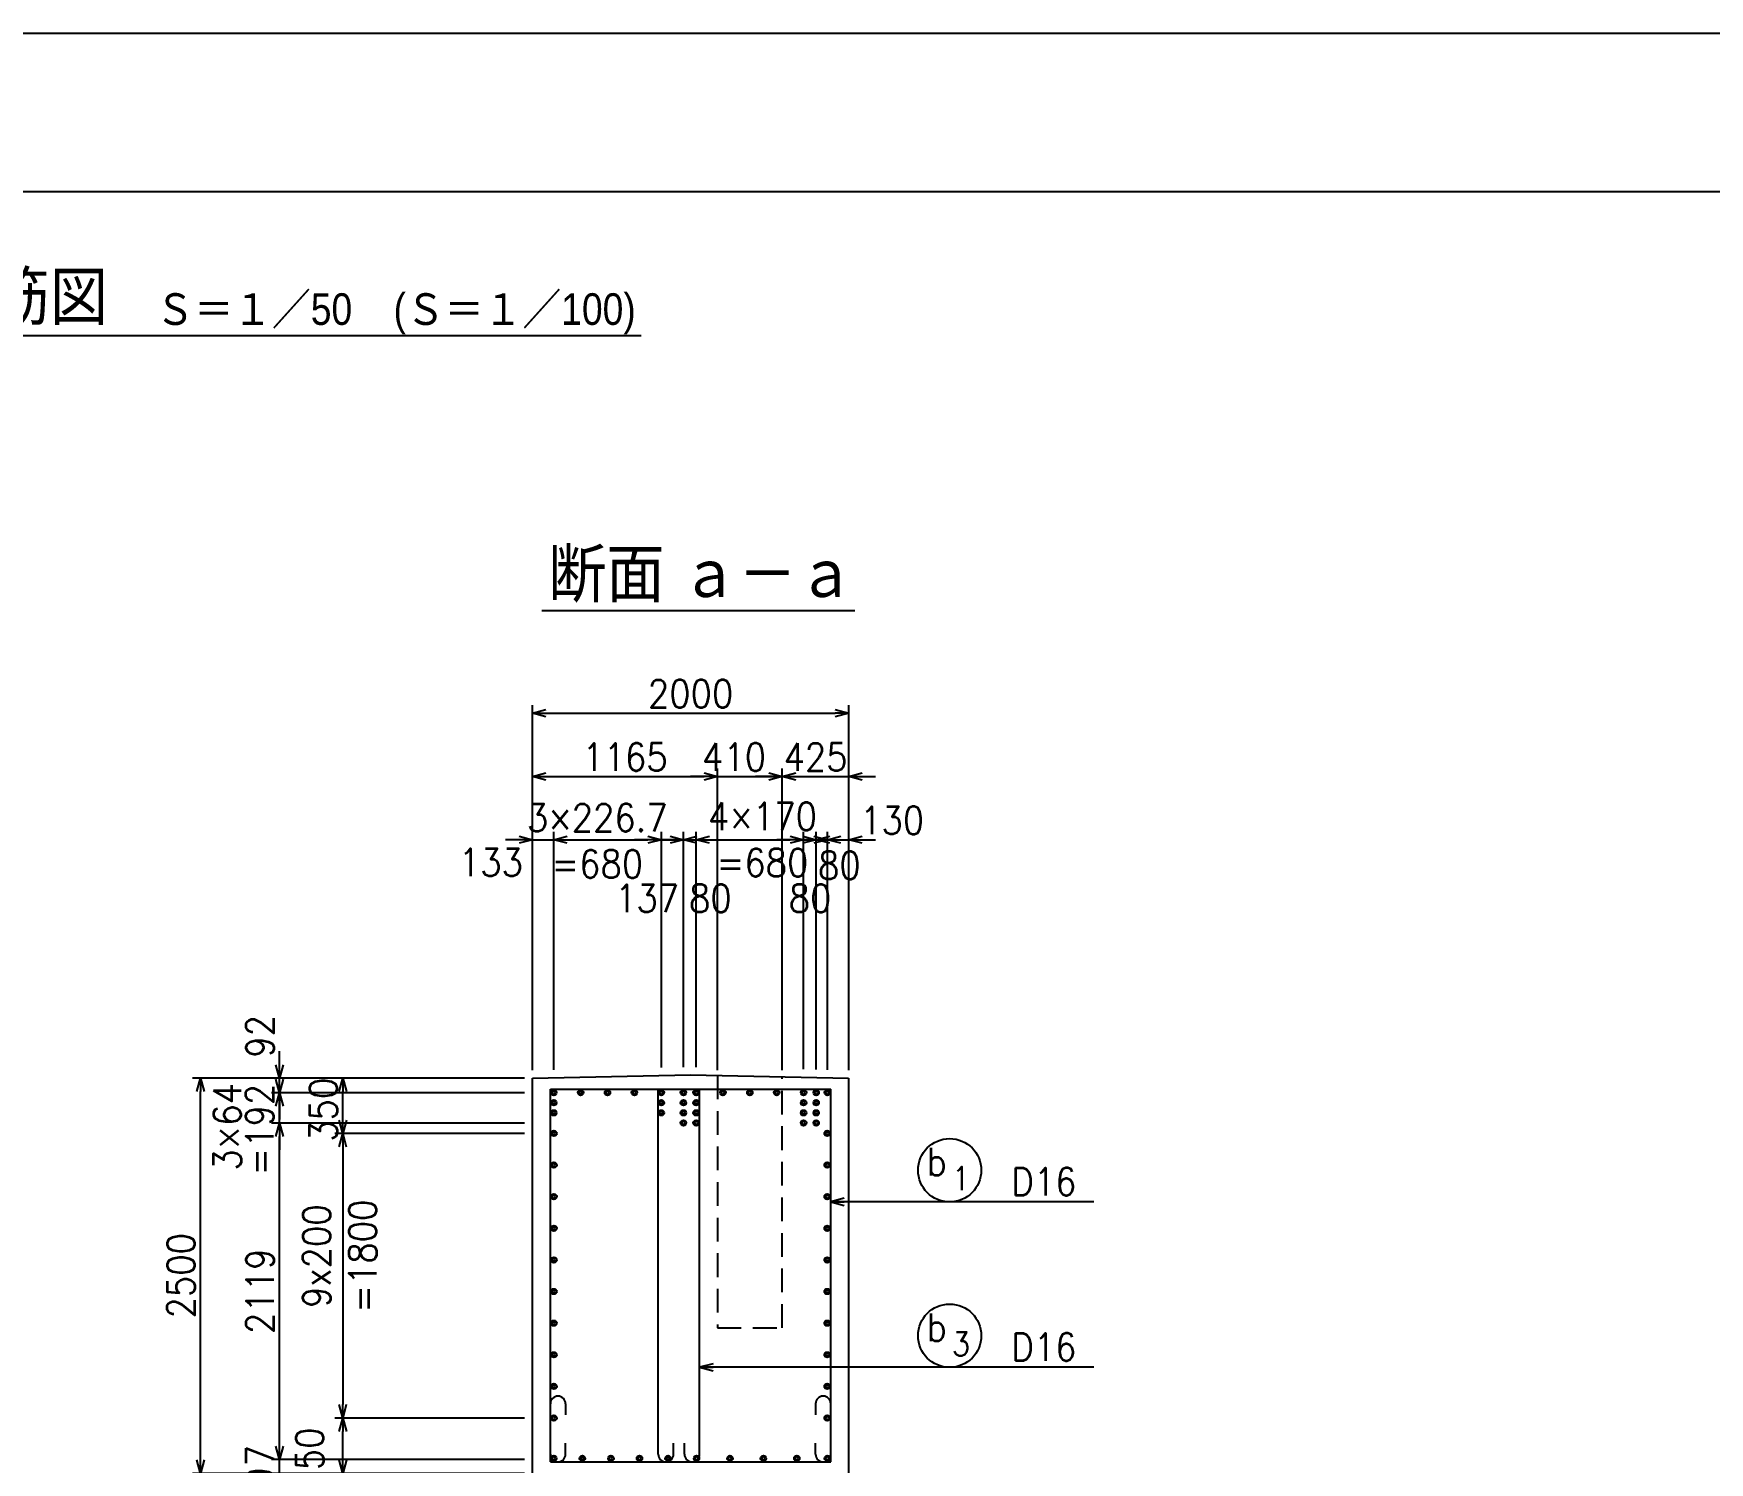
# Model space of a CAD drawing. Extents: x 22924 to 64974, y 77923 to 107623.
# Drawn here: x 43773 to 54374, y 98585 to 107623 of the extents above; entities that cross this region are included whole.
import ezdxf
from ezdxf.enums import TextEntityAlignment as Align

# ---------------------------------------------------------------- set-up
doc = ezdxf.new("R2010")
doc.units = 0
doc.header["$LTSCALE"] = 300
doc.header["$MEASUREMENT"] = 0
doc.linetypes.add('HIDDEN', pattern=[0.375, 0.25, -0.125])
doc.layers.get('0').update_dxf_attribs({"linetype": 'CONTINUOUS'})
doc.layers.get('DEFPOINTS').update_dxf_attribs({"linetype": 'CONTINUOUS'})
for name, color, linetype in [('-ねじり鉄筋', 2, 'CONTINUOUS'), ('-コーベル', 2, 'CONTINUOUS'), ('-寸法', 1, 'CONTINUOUS'), ('-引き出し横', 1, 'CONTINUOUS'), ('-引き出し縦', 1, 'CONTINUOUS'), ('-構造', 3, 'CONTINUOUS'), ('-肋筋-桁', 3, 'CONTINUOUS'), ('-記号', 2, 'CONTINUOUS'), ('枠', 3, 'CONTINUOUS'), ('記号', 2, 'CONTINUOUS'), ('鉄筋', 2, 'CONTINUOUS')]:
    doc.layers.add(name, color=color, linetype=linetype)
doc.styles.add('MS明朝', font='MS PMincho.ttf')
doc.styles.add('romans', font='ROMANS.shx', dxfattribs={"width": 0.9, "bigfont": 'EXTFONT.shx'})
doc.styles.add('ｽﾀｲﾙ1', font='ROMANS.shx', dxfattribs={"bigfont": 'EXTFONT.shx'})
doc.dimstyles.new('ST-50', dxfattribs={"dimscale": 50, "dimtxt": 3.5, "dimasz": 1.7, "dimexe": 1, "dimexo": 1, "dimgap": 1, "dimtad": 0, "dimdec": 0, "dimzin": 0, "dimdsep": 46, "dimtxsty": 'romans', "dimblk": 'OPEN30', "dimcen": 1, "dimdle": 3, "dimclrd": 1, "dimclre": 1, "dimclrt": 3, "dimaunit": 1, "dimadec": 0, "dimazin": 0, "dimtfac": 1, "dimtdec": 0, "dimtix": 1, "dimtmove": 2, "dimatfit": 3, "dimldrblk": 'OPEN30', "dimfxl": 0, "dimtvp": 0.7, "dimtolj": 1, "dimtzin": 0, "dimarcsym": 0})

# ---------------------------------------------------------------- blocks, each defined once
blk = doc.blocks.new('_Open30')
at = {"color": 0, "lineweight": -2}
for p, q in [((-1, 0.27), (0, 0)), ((0, 0), (-1, -0.27)), ((0, 0), (-1, 0))]:
    blk.add_line(p, q, dxfattribs=at)
blk = doc.blocks.new('*D79')
at = {"layer": '-寸法', "color": 1, "linetype": 'Continuous', "lineweight": -2}
for p, q in [((46879, 101016), (45679, 101016)), ((45729, 100751), (45729, 100931)), ((46879, 100666), (45679, 100666))]:
    blk.add_line(p, q, dxfattribs=at)
at = {"layer": 'DEFPOINTS', "color": 0, "linetype": 'Continuous'}
for p in [(45729, 101016), (46929, 101016), (46929, 100666)]:
    blk.add_point(p, dxfattribs=at)
at = {"layer": '-寸法', "color": 1, "linetype": 'Continuous', "lineweight": -2, "xscale": 85, "yscale": 85, "zscale": 85}
for p, rotation in [((45729, 101016), 90), ((45729, 100666), 270)]:
    blk.add_blockref('_Open30', p, dxfattribs=dict(at, rotation=rotation))
at = {"layer": '-寸法', "color": 3, "linetype": 'Continuous', "insert": (45606, 100816), "char_height": 175, "attachment_point": 5, "rotation": 90, "style": 'romans'}
blk.add_mtext('\\A1;350', dxfattribs=at)
blk = doc.blocks.new('*D80')
at = {"layer": '-引き出し縦', "color": 1, "linetype": 'Continuous', "lineweight": -2}
for p, q in [((45329, 101009), (45329, 101094)), ((46879, 100924), (45279, 100924)), ((45329, 100732), (45329, 100924)), ((46879, 100732), (45279, 100732)), ((45329, 100647), (45329, 100562))]:
    blk.add_line(p, q, dxfattribs=at)
at = {"layer": 'DEFPOINTS', "color": 0, "linetype": 'Continuous'}
for p in [(45329, 100924), (46929, 100924), (46929, 100732)]:
    blk.add_point(p, dxfattribs=at)
at = {"layer": '-引き出し縦', "color": 1, "linetype": 'Continuous', "lineweight": -2, "xscale": 85, "yscale": 85, "zscale": 85}
for p, rotation in [((45329, 100924), 270), ((45329, 100732), 90)]:
    blk.add_blockref('_Open30', p, dxfattribs=dict(at, rotation=rotation))
at = {"layer": '-引き出し縦', "color": 3, "linetype": 'Continuous', "insert": (45203, 100690), "char_height": 175, "attachment_point": 5, "rotation": 90, "style": 'romans'}
blk.add_mtext('\\A1;=192', dxfattribs=at)
blk = doc.blocks.new('*D81')
at = {"layer": '-引き出し縦', "color": 1, "linetype": 'Continuous', "lineweight": -2}
for p, q in [((45329, 101101), (45329, 101186)), ((46879, 101016), (45279, 101016)), ((46879, 100924), (45279, 100924)), ((45329, 100924), (45329, 101016)), ((45329, 100839), (45329, 100754))]:
    blk.add_line(p, q, dxfattribs=at)
at = {"layer": 'DEFPOINTS', "color": 0, "linetype": 'Continuous'}
for p in [(45329, 101016), (46929, 101016), (46929, 100924)]:
    blk.add_point(p, dxfattribs=at)
at = {"layer": '-引き出し縦', "color": 1, "linetype": 'Continuous', "lineweight": -2, "xscale": 85, "yscale": 85, "zscale": 85}
for p, rotation in [((45329, 101016), 270), ((45329, 100924), 90)]:
    blk.add_blockref('_Open30', p, dxfattribs=dict(at, rotation=rotation))
at = {"layer": '-引き出し縦', "color": 3, "linetype": 'Continuous', "insert": (45206, 101280), "char_height": 175, "attachment_point": 5, "rotation": 90, "style": 'romans'}
blk.add_mtext('\\A1;92', dxfattribs=at)
blk = doc.blocks.new('*D82')
at = {"layer": '-寸法', "color": 1, "linetype": 'Continuous', "lineweight": -2}
for p, q in [((46879, 98866), (45679, 98866)), ((45729, 98601), (45729, 98781)), ((46879, 98516), (45679, 98516))]:
    blk.add_line(p, q, dxfattribs=at)
at = {"layer": 'DEFPOINTS', "color": 0, "linetype": 'Continuous'}
for p in [(45729, 98866), (46929, 98866), (46929, 98516)]:
    blk.add_point(p, dxfattribs=at)
at = {"layer": '-寸法', "color": 1, "linetype": 'Continuous', "lineweight": -2, "xscale": 85, "yscale": 85, "zscale": 85}
for p, rotation in [((45729, 98866), 90), ((45729, 98516), 270)]:
    blk.add_blockref('_Open30', p, dxfattribs=dict(at, rotation=rotation))
at = {"layer": '-寸法', "color": 3, "linetype": 'Continuous', "insert": (45519, 98604), "char_height": 175, "attachment_point": 5, "rotation": 90, "style": 'romans'}
blk.add_mtext('\\A1;350', dxfattribs=at)
blk = doc.blocks.new('*D83')
at = {"layer": '-引き出し縦', "color": 1, "linetype": 'Continuous', "lineweight": -2}
for p, q in [((45329, 98689), (45329, 98774)), ((46879, 98604), (45279, 98604)), ((45329, 98516), (45329, 98604)), ((46879, 98516), (45279, 98516)), ((45329, 98431), (45329, 98346))]:
    blk.add_line(p, q, dxfattribs=at)
at = {"layer": 'DEFPOINTS', "color": 0, "linetype": 'Continuous'}
for p in [(45329, 98604), (46929, 98604), (46929, 98516)]:
    blk.add_point(p, dxfattribs=at)
at = {"layer": '-引き出し縦', "color": 1, "linetype": 'Continuous', "lineweight": -2, "xscale": 85, "yscale": 85, "zscale": 85}
for p, rotation in [((45329, 98604), 270), ((45329, 98516), 90)]:
    blk.add_blockref('_Open30', p, dxfattribs=dict(at, rotation=rotation))
at = {"layer": '-引き出し縦', "color": 3, "linetype": 'Continuous', "insert": (45206, 98560), "char_height": 175, "attachment_point": 5, "rotation": 90, "style": 'romans'}
blk.add_mtext('\\A1;97', dxfattribs=at)
blk = doc.blocks.new('*D84')
at = {"layer": '-寸法', "color": 1, "linetype": 'Continuous', "lineweight": -2}
for p, q in [((46879, 101016), (44779, 101016)), ((44829, 98601), (44829, 100931)), ((46879, 98516), (44779, 98516))]:
    blk.add_line(p, q, dxfattribs=at)
at = {"layer": 'DEFPOINTS', "color": 0, "linetype": 'Continuous'}
for p in [(44829, 101016), (46929, 101016), (46929, 98516)]:
    blk.add_point(p, dxfattribs=at)
at = {"layer": '-寸法', "color": 1, "linetype": 'Continuous', "lineweight": -2, "xscale": 85, "yscale": 85, "zscale": 85}
for p, rotation in [((44829, 101016), 90), ((44829, 98516), 270)]:
    blk.add_blockref('_Open30', p, dxfattribs=dict(at, rotation=rotation))
at = {"layer": '-寸法', "color": 3, "linetype": 'Continuous', "insert": (44706, 99766), "char_height": 175, "attachment_point": 5, "rotation": 90, "style": 'romans'}
blk.add_mtext('\\A1;2500', dxfattribs=at)
blk = doc.blocks.new('*D85')
at = {"layer": '-引き出し縦', "color": 1, "linetype": 'Continuous', "lineweight": -2}
for p, q in [((46829, 100732), (45279, 100732)), ((45329, 98689), (45329, 100647)), ((46879, 98604), (45279, 98604))]:
    blk.add_line(p, q, dxfattribs=at)
at = {"layer": 'DEFPOINTS', "color": 0, "linetype": 'Continuous'}
for p in [(45329, 100732), (46879, 100732), (46929, 98604)]:
    blk.add_point(p, dxfattribs=at)
at = {"layer": '-引き出し縦', "color": 1, "linetype": 'Continuous', "lineweight": -2, "xscale": 85, "yscale": 85, "zscale": 85}
for p, rotation in [((45329, 100732), 90), ((45329, 98604), 270)]:
    blk.add_blockref('_Open30', p, dxfattribs=dict(at, rotation=rotation))
at = {"layer": '-引き出し縦', "color": 3, "linetype": 'Continuous', "insert": (45206, 99668), "char_height": 175, "attachment_point": 5, "rotation": 90, "style": 'romans'}
blk.add_mtext('\\A1;2119', dxfattribs=at)
blk = doc.blocks.new('*D104')
at = {"layer": '-寸法', "color": 1, "linetype": 'Continuous', "lineweight": -2}
for p, q in [((47964, 101136), (47964, 102574)), ((48049, 102524), (48559, 102524)), ((48644, 101122), (48644, 102574))]:
    blk.add_line(p, q, dxfattribs=at)
at = {"layer": 'DEFPOINTS', "color": 0, "linetype": 'Continuous'}
for p in [(48644, 102524), (47964, 101086), (48644, 101072)]:
    blk.add_point(p, dxfattribs=at)
at = {"layer": '-寸法', "color": 1, "linetype": 'Continuous', "lineweight": -2, "xscale": 85, "yscale": 85, "zscale": 85, "rotation": 180}
blk.add_blockref('_Open30', (47964, 102524), dxfattribs=at)
at = {"layer": '-寸法', "color": 1, "linetype": 'Continuous', "lineweight": -2, "xscale": 85, "yscale": 85, "zscale": 85}
blk.add_blockref('_Open30', (48644, 102524), dxfattribs=at)
at = {"layer": '-寸法', "color": 3, "linetype": 'Continuous', "insert": (48384, 102525), "char_height": 175, "attachment_point": 5, "style": 'romans'}
blk.add_mtext('\\A1;4×170\\P=680', dxfattribs=at)
blk = doc.blocks.new('*D105')
at = {"layer": '-寸法', "color": 1, "linetype": 'Continuous', "lineweight": -2}
for p, q in [((48099, 101066), (48099, 102974)), ((48509, 101066), (48509, 102974)), ((48014, 102924), (47929, 102924)), ((48099, 102924), (48509, 102924)), ((48594, 102924), (48679, 102924))]:
    blk.add_line(p, q, dxfattribs=at)
at = {"layer": 'DEFPOINTS', "color": 0, "linetype": 'Continuous'}
for p in [(48509, 102924), (48099, 101016), (48509, 101016)]:
    blk.add_point(p, dxfattribs=at)
at = {"layer": '-寸法', "color": 1, "linetype": 'Continuous', "lineweight": -2, "xscale": 85, "yscale": 85, "zscale": 85}
blk.add_blockref('_Open30', (48099, 102924), dxfattribs=at)
at = {"layer": '-寸法', "color": 1, "linetype": 'Continuous', "lineweight": -2, "xscale": 85, "yscale": 85, "zscale": 85, "rotation": 180}
blk.add_blockref('_Open30', (48509, 102924), dxfattribs=at)
at = {"layer": '-寸法', "color": 3, "linetype": 'Continuous', "insert": (48204, 103047), "char_height": 175, "attachment_point": 5, "style": 'romans'}
blk.add_mtext('\\A1;410', dxfattribs=at)
blk = doc.blocks.new('*D106')
at = {"layer": '-寸法', "color": 1, "linetype": 'Continuous', "lineweight": -2}
for p, q in [((46929, 101066), (46929, 103374)), ((48929, 101066), (48929, 103374)), ((47014, 103324), (48844, 103324))]:
    blk.add_line(p, q, dxfattribs=at)
at = {"layer": 'DEFPOINTS', "color": 0, "linetype": 'Continuous'}
for p in [(48929, 103324), (46929, 101016), (48929, 101016)]:
    blk.add_point(p, dxfattribs=at)
at = {"layer": '-寸法', "color": 1, "linetype": 'Continuous', "lineweight": -2, "xscale": 85, "yscale": 85, "zscale": 85, "rotation": 180}
blk.add_blockref('_Open30', (46929, 103324), dxfattribs=at)
at = {"layer": '-寸法', "color": 1, "linetype": 'Continuous', "lineweight": -2, "xscale": 85, "yscale": 85, "zscale": 85}
blk.add_blockref('_Open30', (48929, 103324), dxfattribs=at)
at = {"layer": '-寸法', "color": 3, "linetype": 'Continuous', "insert": (47929, 103447), "char_height": 175, "attachment_point": 5, "style": 'romans'}
blk.add_mtext('\\A1;2000', dxfattribs=at)
blk = doc.blocks.new('*D110')
at = {"layer": '-構造', "color": 1, "linetype": 'Continuous', "lineweight": -2}
for p, q in [((47064, 101069), (47064, 102574)), ((47149, 102524), (47659, 102524)), ((47744, 101083), (47744, 102574))]:
    blk.add_line(p, q, dxfattribs=at)
at = {"layer": 'DEFPOINTS', "color": 0, "linetype": 'Continuous'}
for p in [(47744, 102524), (47744, 101033), (47064, 101019)]:
    blk.add_point(p, dxfattribs=at)
at = {"layer": '-構造', "color": 1, "linetype": 'Continuous', "lineweight": -2, "xscale": 85, "yscale": 85, "zscale": 85, "rotation": 180}
blk.add_blockref('_Open30', (47064, 102524), dxfattribs=at)
at = {"layer": '-構造', "color": 1, "linetype": 'Continuous', "lineweight": -2, "xscale": 85, "yscale": 85, "zscale": 85}
blk.add_blockref('_Open30', (47744, 102524), dxfattribs=at)
at = {"layer": '-構造', "color": 3, "linetype": 'Continuous', "insert": (47339, 102517), "char_height": 175, "attachment_point": 5, "style": 'romans'}
blk.add_mtext('\\A1;3×226.7\\P=680', dxfattribs=at)
blk = doc.blocks.new('*D111')
at = {"layer": '-寸法', "color": 1, "linetype": 'Continuous', "lineweight": -2}
for p, q in [((46844, 102524), (46759, 102524)), ((46929, 101066), (46929, 102574)), ((46929, 102524), (47064, 102524)), ((47064, 101069), (47064, 102574)), ((47149, 102524), (47234, 102524))]:
    blk.add_line(p, q, dxfattribs=at)
at = {"layer": 'DEFPOINTS', "color": 0, "linetype": 'Continuous'}
for p in [(47064, 102524), (46929, 101016), (47064, 101019)]:
    blk.add_point(p, dxfattribs=at)
at = {"layer": '-寸法', "color": 1, "linetype": 'Continuous', "lineweight": -2, "xscale": 85, "yscale": 85, "zscale": 85}
blk.add_blockref('_Open30', (46929, 102524), dxfattribs=at)
at = {"layer": '-寸法', "color": 1, "linetype": 'Continuous', "lineweight": -2, "xscale": 85, "yscale": 85, "zscale": 85, "rotation": 180}
blk.add_blockref('_Open30', (47064, 102524), dxfattribs=at)
at = {"layer": '-寸法', "color": 3, "linetype": 'Continuous', "insert": (46666, 102380), "char_height": 175, "attachment_point": 5, "style": 'romans'}
blk.add_mtext('\\A1;133', dxfattribs=at)
blk = doc.blocks.new('*D112')
at = {"layer": '-寸法', "color": 1, "linetype": 'Continuous', "lineweight": -2}
for p, q in [((46929, 101066), (46929, 102974)), ((48099, 101116), (48099, 102974)), ((47014, 102924), (48014, 102924))]:
    blk.add_line(p, q, dxfattribs=at)
at = {"layer": 'DEFPOINTS', "color": 0, "linetype": 'Continuous'}
for p in [(48099, 102924), (48099, 101066), (46929, 101016)]:
    blk.add_point(p, dxfattribs=at)
at = {"layer": '-寸法', "color": 1, "linetype": 'Continuous', "lineweight": -2, "xscale": 85, "yscale": 85, "zscale": 85, "rotation": 180}
blk.add_blockref('_Open30', (46929, 102924), dxfattribs=at)
at = {"layer": '-寸法', "color": 1, "linetype": 'Continuous', "lineweight": -2, "xscale": 85, "yscale": 85, "zscale": 85}
blk.add_blockref('_Open30', (48099, 102924), dxfattribs=at)
at = {"layer": '-寸法', "color": 3, "linetype": 'Continuous', "insert": (47514, 103047), "char_height": 175, "attachment_point": 5, "style": 'romans'}
blk.add_mtext('\\A1;1165', dxfattribs=at)
blk = doc.blocks.new('*D113')
at = {"layer": '-構造', "color": 1, "linetype": 'Continuous', "lineweight": -2}
for p, q in [((47659, 102524), (47574, 102524)), ((47744, 101083), (47744, 102574)), ((47744, 102524), (47884, 102524)), ((47884, 101135), (47884, 102574)), ((47969, 102524), (48054, 102524))]:
    blk.add_line(p, q, dxfattribs=at)
at = {"layer": 'DEFPOINTS', "color": 0, "linetype": 'Continuous'}
for p in [(47884, 102524), (47744, 101033), (47884, 101085)]:
    blk.add_point(p, dxfattribs=at)
at = {"layer": '-構造', "color": 1, "linetype": 'Continuous', "lineweight": -2, "xscale": 85, "yscale": 85, "zscale": 85}
blk.add_blockref('_Open30', (47744, 102524), dxfattribs=at)
at = {"layer": '-構造', "color": 1, "linetype": 'Continuous', "lineweight": -2, "xscale": 85, "yscale": 85, "zscale": 85, "rotation": 180}
blk.add_blockref('_Open30', (47884, 102524), dxfattribs=at)
at = {"layer": '-構造', "color": 3, "linetype": 'Continuous', "insert": (47654, 102154), "char_height": 175, "attachment_point": 5, "style": 'romans'}
blk.add_mtext('\\A1;137', dxfattribs=at)
blk = doc.blocks.new('*D114')
at = {"layer": '-寸法', "color": 1, "linetype": 'Continuous', "lineweight": -2}
for p, q in [((47799, 102524), (47714, 102524)), ((47884, 101085), (47884, 102574)), ((47884, 102524), (47964, 102524)), ((47964, 101086), (47964, 102574)), ((48049, 102524), (48134, 102524))]:
    blk.add_line(p, q, dxfattribs=at)
at = {"layer": 'DEFPOINTS', "color": 0, "linetype": 'Continuous'}
for p in [(47964, 102524), (47884, 101035), (47964, 101036)]:
    blk.add_point(p, dxfattribs=at)
at = {"layer": '-寸法', "color": 1, "linetype": 'Continuous', "lineweight": -2, "xscale": 85, "yscale": 85, "zscale": 85}
blk.add_blockref('_Open30', (47884, 102524), dxfattribs=at)
at = {"layer": '-寸法', "color": 1, "linetype": 'Continuous', "lineweight": -2, "xscale": 85, "yscale": 85, "zscale": 85, "rotation": 180}
blk.add_blockref('_Open30', (47964, 102524), dxfattribs=at)
at = {"layer": '-寸法', "color": 3, "linetype": 'Continuous', "insert": (48054, 102154), "char_height": 175, "attachment_point": 5, "style": 'romans'}
blk.add_mtext('\\A1;80', dxfattribs=at)
blk = doc.blocks.new('*D117')
at = {"layer": '-寸法', "color": 1, "linetype": 'Continuous', "lineweight": -2}
for p, q in [((48639, 102524), (48554, 102524)), ((48724, 101120), (48724, 102574)), ((48724, 102524), (48794, 102524)), ((48794, 101069), (48794, 102574)), ((48879, 102524), (48964, 102524))]:
    blk.add_line(p, q, dxfattribs=at)
at = {"layer": 'DEFPOINTS', "color": 0, "linetype": 'Continuous'}
for p in [(48794, 102524), (48724, 101070), (48794, 101019)]:
    blk.add_point(p, dxfattribs=at)
at = {"layer": '-寸法', "color": 1, "linetype": 'Continuous', "lineweight": -2, "xscale": 85, "yscale": 85, "zscale": 85}
blk.add_blockref('_Open30', (48724, 102524), dxfattribs=at)
at = {"layer": '-寸法', "color": 1, "linetype": 'Continuous', "lineweight": -2, "xscale": 85, "yscale": 85, "zscale": 85, "rotation": 180}
blk.add_blockref('_Open30', (48794, 102524), dxfattribs=at)
at = {"layer": '-寸法', "color": 3, "linetype": 'Continuous', "insert": (48870, 102362), "char_height": 175, "attachment_point": 5, "style": 'romans'}
blk.add_mtext('\\A1;80', dxfattribs=at)
blk = doc.blocks.new('*D118')
at = {"layer": '-寸法', "color": 1, "linetype": 'Continuous', "lineweight": -2}
for p, q in [((48709, 102524), (48624, 102524)), ((48794, 101069), (48794, 102574)), ((48794, 102524), (48929, 102524)), ((48929, 101066), (48929, 102574)), ((49014, 102524), (49099, 102524))]:
    blk.add_line(p, q, dxfattribs=at)
at = {"layer": 'DEFPOINTS', "color": 0, "linetype": 'Continuous'}
for p in [(48929, 102524), (48794, 101019), (48929, 101016)]:
    blk.add_point(p, dxfattribs=at)
at = {"layer": '-寸法', "color": 1, "linetype": 'Continuous', "lineweight": -2, "xscale": 85, "yscale": 85, "zscale": 85}
blk.add_blockref('_Open30', (48794, 102524), dxfattribs=at)
at = {"layer": '-寸法', "color": 1, "linetype": 'Continuous', "lineweight": -2, "xscale": 85, "yscale": 85, "zscale": 85, "rotation": 180}
blk.add_blockref('_Open30', (48929, 102524), dxfattribs=at)
at = {"layer": '-寸法', "color": 3, "linetype": 'Continuous', "insert": (49204, 102647), "char_height": 175, "attachment_point": 5, "style": 'romans'}
blk.add_mtext('\\A1;130', dxfattribs=at)
blk = doc.blocks.new('*D119')
at = {"layer": '-寸法', "color": 1, "linetype": 'Continuous', "lineweight": -2}
for p, q in [((48559, 102524), (48474, 102524)), ((48644, 101072), (48644, 102574)), ((48644, 102524), (48724, 102524)), ((48724, 101070), (48724, 102574)), ((48809, 102524), (48894, 102524))]:
    blk.add_line(p, q, dxfattribs=at)
at = {"layer": 'DEFPOINTS', "color": 0, "linetype": 'Continuous'}
for p in [(48724, 102524), (48644, 101022), (48724, 101020)]:
    blk.add_point(p, dxfattribs=at)
at = {"layer": '-寸法', "color": 1, "linetype": 'Continuous', "lineweight": -2, "xscale": 85, "yscale": 85, "zscale": 85}
blk.add_blockref('_Open30', (48644, 102524), dxfattribs=at)
at = {"layer": '-寸法', "color": 1, "linetype": 'Continuous', "lineweight": -2, "xscale": 85, "yscale": 85, "zscale": 85, "rotation": 180}
blk.add_blockref('_Open30', (48724, 102524), dxfattribs=at)
at = {"layer": '-寸法', "color": 3, "linetype": 'Continuous', "insert": (48685, 102154), "char_height": 175, "attachment_point": 5, "style": 'romans'}
blk.add_mtext('\\A1;80', dxfattribs=at)
blk = doc.blocks.new('*D120')
at = {"layer": '-寸法', "color": 1, "linetype": 'Continuous', "lineweight": -2}
for p, q in [((48509, 101116), (48509, 102974)), ((48929, 101066), (48929, 102974)), ((48424, 102924), (48339, 102924)), ((48509, 102924), (48929, 102924)), ((49014, 102924), (49099, 102924))]:
    blk.add_line(p, q, dxfattribs=at)
at = {"layer": 'DEFPOINTS', "color": 0, "linetype": 'Continuous'}
for p in [(48929, 102924), (48509, 101066), (48929, 101016)]:
    blk.add_point(p, dxfattribs=at)
at = {"layer": '-寸法', "color": 1, "linetype": 'Continuous', "lineweight": -2, "xscale": 85, "yscale": 85, "zscale": 85}
blk.add_blockref('_Open30', (48509, 102924), dxfattribs=at)
at = {"layer": '-寸法', "color": 1, "linetype": 'Continuous', "lineweight": -2, "xscale": 85, "yscale": 85, "zscale": 85, "rotation": 180}
blk.add_blockref('_Open30', (48929, 102924), dxfattribs=at)
at = {"layer": '-寸法', "color": 3, "linetype": 'Continuous', "insert": (48719, 103047), "char_height": 175, "attachment_point": 5, "style": 'romans'}
blk.add_mtext('\\A1;425', dxfattribs=at)

msp = doc.modelspace()

# ---------------------------------------------------------------- linework, layer by layer
at = {"layer": '-ねじり鉄筋', "color": 2, "linetype": 'Continuous'}
for centre, radius in [((47064.7, 100666.3), 17.5), ((47064.7, 100666.3), 8.75), ((48792.9, 100666.3), 17.5), ((48792.9, 100666.3), 8.75), ((47064.7, 100466.3), 17.5), ((47064.7, 100466.3), 8.75), ((48792.9, 100466.3), 17.5), ((48792.9, 100466.3), 8.75), ((47064.7, 100266.3), 17.5), ((48792.9, 100266.3), 17.5), ((47064.7, 100266.3), 8.75), ((48792.9, 100266.3), 8.75), ((47064.7, 100066.3), 17.5), ((47064.7, 100066.3), 8.75), ((48792.9, 100066.3), 17.5), ((48792.9, 100066.3), 8.75), ((47064.7, 99866.3), 17.5), ((47064.7, 99866.3), 8.75), ((48792.9, 99866.3), 17.5), ((48792.9, 99866.3), 8.75), ((47064.7, 99666.3), 17.5), ((47064.7, 99666.3), 8.75), ((48792.9, 99666.3), 17.5), ((48792.9, 99666.3), 8.75), ((47064.7, 99466.3), 17.5), ((47064.7, 99466.3), 8.75), ((48792.9, 99466.3), 17.5), ((48792.9, 99466.3), 8.75), ((47064.7, 99266.3), 17.5), ((47064.7, 99266.3), 8.75), ((48792.9, 99266.3), 17.5), ((48792.9, 99266.3), 8.75), ((47064.7, 99066.3), 17.5), ((47064.7, 99066.3), 8.75), ((48792.9, 99066.3), 17.5), ((48792.9, 99066.3), 8.75), ((47064.7, 98866.3), 17.5), ((47064.7, 98866.3), 8.75), ((48792.9, 98866.3), 17.5), ((48792.9, 98866.3), 8.75), ((47063.7, 98611.3), 17.5), ((47063.7, 98611.3), 8.75), ((47244.4, 98611.3), 17.5), ((47244.4, 98611.3), 8.75), ((47425, 98611.3), 17.5), ((47425, 98611.3), 8.75), ((47605.6, 98611.3), 17.5), ((47605.6, 98611.3), 8.75), ((47786.2, 98611.3), 17.5), ((47786.2, 98611.3), 8.75), ((47966.8, 98611.3), 17.5), ((47966.8, 98611.3), 8.75), ((48178.1, 98611.3), 17.5), ((48178.1, 98611.3), 8.75), ((48389.4, 98611.3), 17.5), ((48389.4, 98611.3), 8.75), ((48600.7, 98611.3), 17.5), ((48600.7, 98611.3), 8.75), ((48793.7, 98611.3), 17.5), ((48793.7, 98611.3), 8.75)]:
    msp.add_circle(centre, radius, dxfattribs=at)
at = {"layer": '-コーベル', "color": 2, "linetype": 'Continuous'}
for centre, radius in [((47883.7, 100924.3), 17.5), ((47883.7, 100924.3), 8.75), ((47963.7, 100924.3), 17.5), ((47963.7, 100924.3), 8.75), ((48643.7, 100924.3), 17.5), ((48643.7, 100924.3), 8.75), ((48723.7, 100924.3), 17.5), ((48723.7, 100924.3), 8.75), ((47883.7, 100860.3), 17.5), ((47883.7, 100796.3), 17.5), ((47883.7, 100860.3), 8.75), ((47963.7, 100860.3), 17.5), ((47963.7, 100796.3), 17.5), ((47963.7, 100860.3), 8.75), ((48643.7, 100860.3), 17.5), ((48643.7, 100796.3), 17.5), ((48643.7, 100860.3), 8.75), ((48723.7, 100860.3), 17.5), ((48723.7, 100796.3), 17.5), ((48723.7, 100860.3), 8.75), ((47883.7, 100732.3), 17.5), ((47883.7, 100796.3), 8.75), ((47883.7, 100732.3), 8.75), ((47963.7, 100732.3), 17.5), ((47963.7, 100796.3), 8.75), ((47963.7, 100732.3), 8.75), ((48643.7, 100732.3), 17.5), ((48643.7, 100796.3), 8.75), ((48643.7, 100732.3), 8.75), ((48723.7, 100732.3), 17.5), ((48723.7, 100796.3), 8.75), ((48723.7, 100732.3), 8.75)]:
    msp.add_circle(centre, radius, dxfattribs=at)
at = {"layer": '-引き出し横', "linetype": 'Continuous', "flags": 128}
for points in [[(50478.5, 100233.2), (48834.4, 100233.2)], [(50478.5, 99186.9), (47986.2, 99186.9)]]:
    msp.add_lwpolyline(points, dxfattribs=at)
at = {"layer": '-引き出し横', "linetype": 'Continuous'}
for centre in [(49567.6, 100433.2), (49567.6, 99386.9)]:
    msp.add_circle(centre, 200, dxfattribs=at)
at = {"layer": '-引き出し縦', "color": 1, "linetype": 'Continuous'}
msp.add_line((45728.6, 100681.3), (45728.6, 100477), dxfattribs=at)
at = {"layer": '-構造', "color": 3, "linetype": 'Continuous'}
for p, q in [((46928.7, 101016.3), (47928.7, 101036.3)), ((47928.7, 101036.3), (48928.7, 101016.3)), ((46928.7, 98516.3), (46928.7, 101016.3)), ((48928.7, 101016.3), (48928.7, 98516.3))]:
    msp.add_line(p, q, dxfattribs=at)
at = {"layer": '-構造', "linetype": 'HIDDEN', "ltscale": 2}
for p, q in [((48098.7, 101032.9), (48098.7, 99436.3)), ((48508.7, 99436.3), (48508.7, 101024.7)), ((48098.7, 99436.3), (48508.7, 99436.3))]:
    msp.add_line(p, q, dxfattribs=at)
at = {"layer": '-構造', "color": 1, "linetype": 'Continuous'}
for p, q in [((46878.7, 100666.3), (45678.6, 100666.3)), ((45728.6, 100581.3), (45728.6, 98951.3)), ((46878.7, 98866.3), (45678.6, 98866.3))]:
    msp.add_line(p, q, dxfattribs=at)
at = {"layer": '-肋筋-桁', "color": 3, "linetype": 'Continuous'}
for p, q in [((47042.2, 100946.8), (48815.4, 100946.8)), ((47042.2, 98588.8), (47042.2, 100946.8)), ((47724.9, 98636.8), (47724.9, 100946.8)), ((47986.2, 98636.8), (47986.2, 100946.8)), ((48815.4, 98588.8), (48815.4, 100946.8)), ((47138.2, 98956.8), (47138.2, 98886.8)), ((48719.4, 98956.8), (48719.4, 98886.8)), ((47138.2, 98636.8), (47138.2, 98706.8)), ((47820.9, 98636.8), (47820.9, 98706.8)), ((47890.2, 98636.8), (47890.2, 98706.8)), ((48719.4, 98636.8), (48719.4, 98706.8)), ((47042.2, 98588.8), (48815.4, 98588.8))]:
    msp.add_line(p, q, dxfattribs=at)
for centre, start, end in [((47090.2, 98956.8), 0, 180), ((48767.4, 98956.8), 0, 180), ((47090.2, 98636.8), 180, 0), ((47772.9, 98636.8), 180, 0), ((47938.2, 98636.8), 180, 0), ((48767.4, 98636.8), 180, 0)]:
    msp.add_arc(centre, 48, start, end, dxfattribs=at)
at = {"layer": '-記号', "color": 2, "linetype": 'Continuous'}
msp.add_line((47616.1, 105710.1), (37990.3, 105710.1), dxfattribs=at)
at = {"layer": '-記号', "linetype": 'Continuous'}
msp.add_line((46989, 103974), (48968.4, 103974), dxfattribs=at)
at = {"layer": '枠', "color": 1, "linetype": 'Continuous', "flags": 128}
msp.add_lwpolyline([(22924.1, 107622.8), (22924.1, 77922.8), (64974.1, 77922.8), (64974.1, 107622.8), (22924.1, 107622.8)], dxfattribs=at)
at = {"layer": '枠', "color": 2, "linetype": 'Continuous', "flags": 128}
msp.add_lwpolyline([(24424.1, 78922.8), (24424.1, 106622.8), (63974.1, 106622.8), (63974.1, 78922.8), (24424.1, 78922.8)], dxfattribs=at)
at = {"layer": '鉄筋', "color": 2, "linetype": 'Continuous'}
for centre, radius in [((47063.7, 100924.3), 17.5), ((47063.7, 100924.3), 8.75), ((47233.7, 100924.3), 17.5), ((47233.7, 100924.3), 8.75), ((47403.7, 100924.3), 17.5), ((47403.7, 100924.3), 8.75), ((47573.7, 100924.3), 17.5), ((47573.7, 100924.3), 8.75), ((47743.7, 100924.3), 17.5), ((47743.7, 100924.3), 8.75), ((48133.7, 100924.3), 17.5), ((48133.7, 100924.3), 8.75), ((48303.7, 100924.3), 17.5), ((48303.7, 100924.3), 8.75), ((48473.7, 100924.3), 17.5), ((48473.7, 100924.3), 8.75), ((48793.7, 100924.3), 17.5), ((48793.7, 100924.3), 8.75), ((47063.7, 100860.3), 17.5), ((47063.7, 100796.3), 17.5), ((47063.7, 100860.3), 8.75), ((47743.7, 100860.3), 17.5), ((47743.7, 100796.3), 17.5), ((47743.7, 100860.3), 8.75), ((47063.7, 100796.3), 8.75), ((47743.7, 100796.3), 8.75)]:
    msp.add_circle(centre, radius, dxfattribs=at)

# ---------------------------------------------------------------- block references
at = {"layer": '-引き出し横', "color": 1, "linetype": 'Continuous', "extrusion": (0, 0, -1), "xscale": 85, "yscale": 85, "zscale": 85}
for p in [(-48815.4, 100233.2), (-47986.2, 99186.9)]:
    msp.add_blockref('_Open30', p, dxfattribs=at)
at = {"layer": '-構造', "color": 1, "linetype": 'Continuous', "xscale": 85, "yscale": 85, "zscale": 85}
for p, rotation in [((45728.6, 100666.3), 90), ((45728.6, 98866.3), 270)]:
    msp.add_blockref('_Open30', p, dxfattribs=dict(at, rotation=rotation))

# ---------------------------------------------------------------- texts
at = {"layer": '-寸法', "color": 3, "linetype": 'Continuous', "style": 'romans', "width": 0.9}
msp.add_text('3×64', height=175, rotation=90, dxfattribs=at).set_placement((45085.9, 100708), align=Align.CENTER)
at = {"layer": '-引き出し横', "color": 3, "style": 'ｽﾀｲﾙ1', "width": 0.9}
for s, height, p in [('b', 175, (49421.7, 100399.3)), ('1', 150, (49581.8, 100306.7)), ('D16', 175, (49957.6, 100273.7)), ('b', 175, (49421.7, 99352.9)), ('3', 150, (49581.8, 99260.3)), ('D16', 175, (49957.6, 99227.3))]:
    msp.add_text(s, height=height, dxfattribs=at).set_placement(p)
at = {"layer": '-構造', "color": 3, "linetype": 'Continuous', "insert": (45709.9, 99890.1), "char_height": 175, "attachment_point": 5, "rotation": 90, "style": 'romans'}
msp.add_mtext('\\A1;9x200\\P=1800', dxfattribs=at)
at = {"layer": '-記号', "color": 2, "style": 'MS明朝', "width": 0.9}
msp.add_text('第３赤坂Ｂｖ   Ｐ１   橋脚はり配筋図', height=300, dxfattribs=at).set_placement((41188.2, 105811.4), align=Align.CENTER)
at = {"layer": '-記号', "style": 'MS明朝', "width": 0.9}
msp.add_text('断面 ａ－ａ', height=300, dxfattribs=at).set_placement((47997.8, 104059), align=Align.CENTER)
at = {"layer": '記号', "color": 2, "style": 'MS明朝', "width": 0.9}
msp.add_text('Ｓ＝１／50    (Ｓ＝１／100)', height=200, dxfattribs=at).set_placement((46063.4, 105779.9), align=Align.CENTER)

# ---------------------------------------------------------------- dimensions: what is measured, and where the dimension line sits
at = {"layer": '-寸法', "linetype": 'Continuous'}
dim = msp.add_linear_dim(base=(48928.7, 103324.1), p1=(46928.7, 101016.3), p2=(48928.7, 101016.3), dimstyle='ST-50', dxfattribs=at)
dim.commit()
dim.dimension.update_dxf_attribs({"geometry": '*D106', "text_midpoint": (47928.7, 103446.6)})
for base, p1, p2, text, picture, middle in [((48098.7, 102924.1), (46928.7, 101016.3), (48098.7, 101066.3), '1165', '*D112', (47513.7, 103046.6)), ((48928.7, 102924.1), (48508.7, 101066.3), (48928.7, 101016.3), '425', '*D120', (48718.7, 103046.6))]:
    dim = msp.add_linear_dim(base=base, p1=p1, p2=p2, text=text, dimstyle='ST-50', dxfattribs=at)
    dim.commit()
    dim.dimension.update_dxf_attribs({"geometry": picture, "text_midpoint": middle})
dim = msp.add_linear_dim(base=(48508.7, 102924.1), p1=(48098.7, 101016.3), p2=(48508.7, 101016.3), dimstyle='ST-50', dxfattribs=at)
dim.commit()
dim.dimension.update_dxf_attribs({"geometry": '*D105', "text_midpoint": (48203.7, 103046.6), "dimtype": 160})
for base, p1, p2, text, picture, middle in [((48643.7, 102524.1), (47963.7, 101085.6), (48643.7, 101072), '4×170\\P=<>', '*D104', (48383.8, 102525.5)), ((48928.7, 102524.1), (48793.7, 101019), (48928.7, 101016.3), '130', '*D118', (49204.1, 102646.6)), ((47063.7, 102524.1), (46928.7, 101016.3), (47063.7, 101019), '133', '*D111', (46666.4, 102380)), ((48793.7, 102524.1), (48723.7, 101070.4), (48793.7, 101019), '80', '*D117', (48869.5, 102362.1))]:
    dim = msp.add_linear_dim(base=base, p1=p1, p2=p2, text=text, dimstyle='ST-50', dxfattribs=at)
    dim.commit()
    dim.dimension.update_dxf_attribs({"geometry": picture, "text_midpoint": middle, "dimtype": 160})
for base, p1, p2, picture, middle in [((47963.7, 102524.1), (47883.7, 101035.4), (47963.7, 101035.6), '*D114', (48053.5, 102153.9)), ((48723.7, 102524.1), (48643.7, 101022), (48723.7, 101020.4), '*D119', (48684.9, 102153.9))]:
    dim = msp.add_linear_dim(base=base, p1=p1, p2=p2, dimstyle='ST-50', override={"dimblk1": 'NONE', "dimblk2": 'NONE', "dimsah": 1}, dxfattribs=at)
    dim.commit()
    dim.dimension.update_dxf_attribs({"geometry": picture, "text_midpoint": middle, "dimtype": 160})
dim = msp.add_linear_dim(base=(44828.6, 101016.3), p1=(46928.7, 98516.3), p2=(46928.7, 101016.3), angle=90, dimstyle='ST-50', dxfattribs=at)
dim.commit()
dim.dimension.update_dxf_attribs({"geometry": '*D84', "text_midpoint": (44706.1, 99766.3)})
for base, p1, p2, picture, middle in [((45728.6, 101016.3), (46928.7, 100666.3), (46928.7, 101016.3), '*D79', (45606.1, 100816.3)), ((45728.6, 98866.3), (46928.7, 98516.3), (46928.7, 98866.3), '*D82', (45518.6, 98603.9))]:
    dim = msp.add_linear_dim(base=base, p1=p1, p2=p2, angle=90, dimstyle='ST-50', dxfattribs=at)
    dim.commit()
    dim.dimension.update_dxf_attribs({"geometry": picture, "text_midpoint": middle, "dimtype": 160})
at = {"layer": '-引き出し縦', "linetype": 'Continuous'}
dim = msp.add_linear_dim(base=(45328.6, 101016.3), p1=(46928.7, 100924.3), p2=(46928.7, 101016.3), angle=90, dimstyle='ST-50', dxfattribs=at)
dim.commit()
dim.dimension.update_dxf_attribs({"geometry": '*D81', "text_midpoint": (45206.1, 101280), "dimtype": 160})
dim = msp.add_linear_dim(base=(45328.6, 100924.3), p1=(46928.7, 100732.3), p2=(46928.7, 100924.3), angle=90, text='=<>', dimstyle='ST-50', dxfattribs=at)
dim.commit()
dim.dimension.update_dxf_attribs({"geometry": '*D80', "text_midpoint": (45203.1, 100690.2), "dimtype": 160})
for base, p1, p2, text, picture, middle in [((45328.6, 100732.3), (46928.7, 98603.9), (46878.7, 100732.3), '2119', '*D85', (45206.1, 99668.1)), ((45328.6, 98603.9), (46928.7, 98516.3), (46928.7, 98603.9), '97', '*D83', (45206.1, 98560.1))]:
    dim = msp.add_linear_dim(base=base, p1=p1, p2=p2, angle=90, text=text, dimstyle='ST-50', dxfattribs=at)
    dim.commit()
    dim.dimension.update_dxf_attribs({"geometry": picture, "text_midpoint": middle})
at = {"layer": '-構造', "linetype": 'Continuous'}
for base, p1, p2, text, picture, middle in [((47743.7, 102524.1), (47063.7, 101019), (47743.7, 101032.6), '3×226.7\\P=<>', '*D110', (47338.8, 102516.8)), ((47883.7, 102524.1), (47743.7, 101032.6), (47883.7, 101085.4), '137', '*D113', (47654.4, 102153.5))]:
    dim = msp.add_linear_dim(base=base, p1=p1, p2=p2, text=text, dimstyle='ST-50', dxfattribs=at)
    dim.commit()
    dim.dimension.update_dxf_attribs({"geometry": picture, "text_midpoint": middle, "dimtype": 160})

doc.saveas('drawing.dxf')
